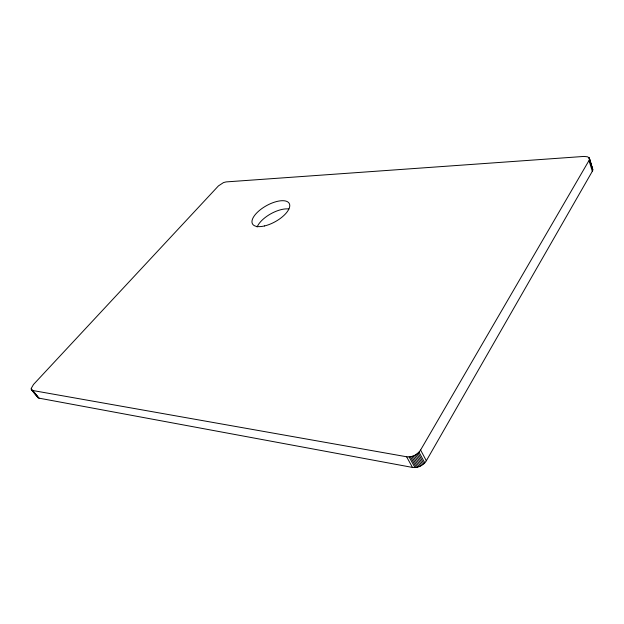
<?xml version="1.0" encoding="UTF-8"?>
<svg xmlns="http://www.w3.org/2000/svg" width="624" height="624" viewBox="0 0 624 624"><rect width="100%" height="100%" fill="white"/><g stroke="black" fill="none" stroke-linecap="round" stroke-linejoin="round"><path stroke-width="0.94" d="M592.784 170.009L589.181 157.903L587.551 156.803L583.924 156.429L226.138 181.912L223.54 182.559L218.439 185.897L33.501 384.478L31.223 388.424L31.489 389.813L38.189 397.784L39.094 398.167L412.472 467.423C417.869 468.226 423.509 465.379 426.34 460.769L592.324 171.28L592.784 170.009L589.181 157.903M31.489 389.813L32.698 390.499L406.598 456.76C412.043 457.525 417.698 454.654 420.584 450.037L589.571 159.541M38.189 397.784L31.286 389.423M591.981 167.911L592.394 168.355M32.698 390.499L39.094 398.167M31.2 388.955L37.003 395.905M406.598 456.76L412.472 467.423M409.11 456.893L414.976 467.571M411.793 456.448L417.643 467.142M410.444 456.745L416.302 467.431M413.143 456.019L418.977 466.721M415.732 454.771L421.551 465.488M414.469 455.458L420.287 466.159M416.933 453.983L422.729 464.701M419.016 452.127L424.796 462.86M418.033 453.094L423.821 463.819M420.584 450.037L426.34 460.769M589.095 160.813L592.324 171.28M589.454 158.402L592.8 169.408M588.767 157.466L591.443 166.171M37.58 396.599L37.674 397.067M257.143 227.019A20.896 9.251 -29.1 0 1 270.535 213.954A20.896 9.251 -29.1 0 1 288.912 209.001M264.459 225.958A21.021 9.126 -29.1 0 0 289.474 203.947A21.021 9.126 -29.1 0 0 258.671 211.115A21.021 9.126 -29.1 0 0 264.459 225.958"/></g></svg>
